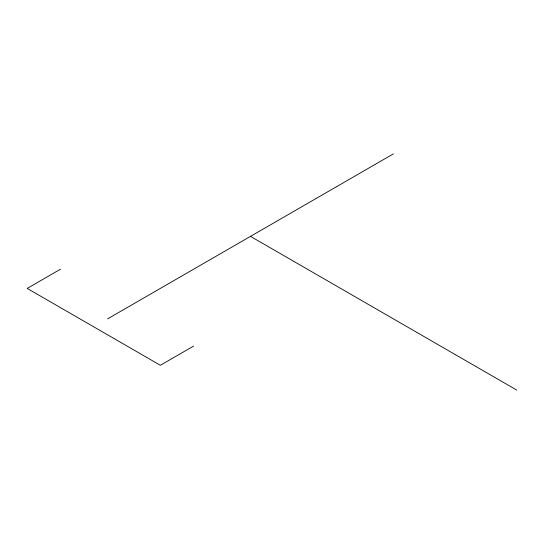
<?xml version="1.0" encoding="UTF-8"?>
<svg xmlns="http://www.w3.org/2000/svg" width="544" height="544" viewBox="0 0 544 544"><rect width="100%" height="100%" fill="white"/><g stroke="black" fill="none" stroke-linecap="round" stroke-linejoin="round"><path stroke-width="0.82" d="M60.486 269.198L27.2 288.415L160.351 365.289L193.637 346.072M107.644 318.845L393.36 153.891M250.505 236.368L516.8 390.109"/></g></svg>
